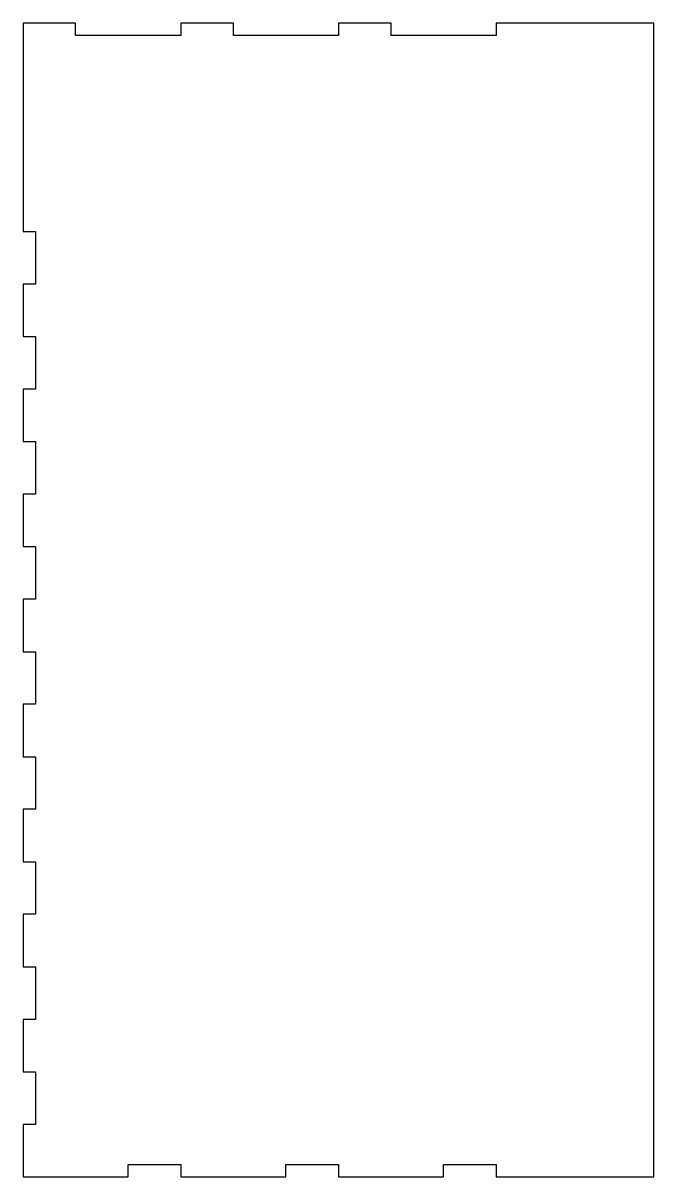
# Model space of a CAD drawing. Header units: millimetres. Extents: x -610 to -305, y 0 to 558.
import ezdxf

# ---------------------------------------------------------------- set-up
doc = ezdxf.new("R2010")
doc.units = ezdxf.units.MM
doc.layers.get('0').update_dxf_attribs({"linetype": 'CONTINUOUS'})

msp = doc.modelspace()

# ---------------------------------------------------------------- linework, layer by layer
msp.add_lwpolyline([(-304.8, 0), (-304.8, 558), (-381, 558), (-381, 552), (-431.8, 552), (-431.8, 558), (-457.2, 558), (-457.2, 552), (-508, 552), (-508, 558), (-533.4, 558), (-533.4, 552), (-584.2, 552), (-584.2, 558), (-609.6, 558), (-609.6, 457.2), (-603.6, 457.2), (-603.6, 431.8), (-609.6, 431.8), (-609.6, 406.4), (-603.6, 406.4), (-603.6, 381), (-609.6, 381), (-609.6, 355.6), (-603.6, 355.6), (-603.6, 330.2), (-609.6, 330.2), (-609.6, 304.8), (-603.6, 304.8), (-603.6, 279.4), (-609.6, 279.4), (-609.6, 254), (-603.6, 254), (-603.6, 228.6), (-609.6, 228.6), (-609.6, 203.2), (-603.6, 203.2), (-603.6, 177.8), (-609.6, 177.8), (-609.6, 152.4), (-603.6, 152.4), (-603.6, 127), (-609.6, 127), (-609.6, 101.6), (-603.6, 101.6), (-603.6, 76.2), (-609.6, 76.2), (-609.6, 50.8), (-603.6, 50.8), (-603.6, 25.4), (-609.6, 25.4), (-609.6, 0), (-558.8, 0), (-558.8, 6), (-533.4, 6), (-533.4, 0), (-482.6, 0), (-482.6, 6), (-457.2, 6), (-457.2, 0), (-406.4, 0), (-406.4, 6), (-381, 6), (-381, 0)], close=True)

doc.saveas('drawing.dxf')
